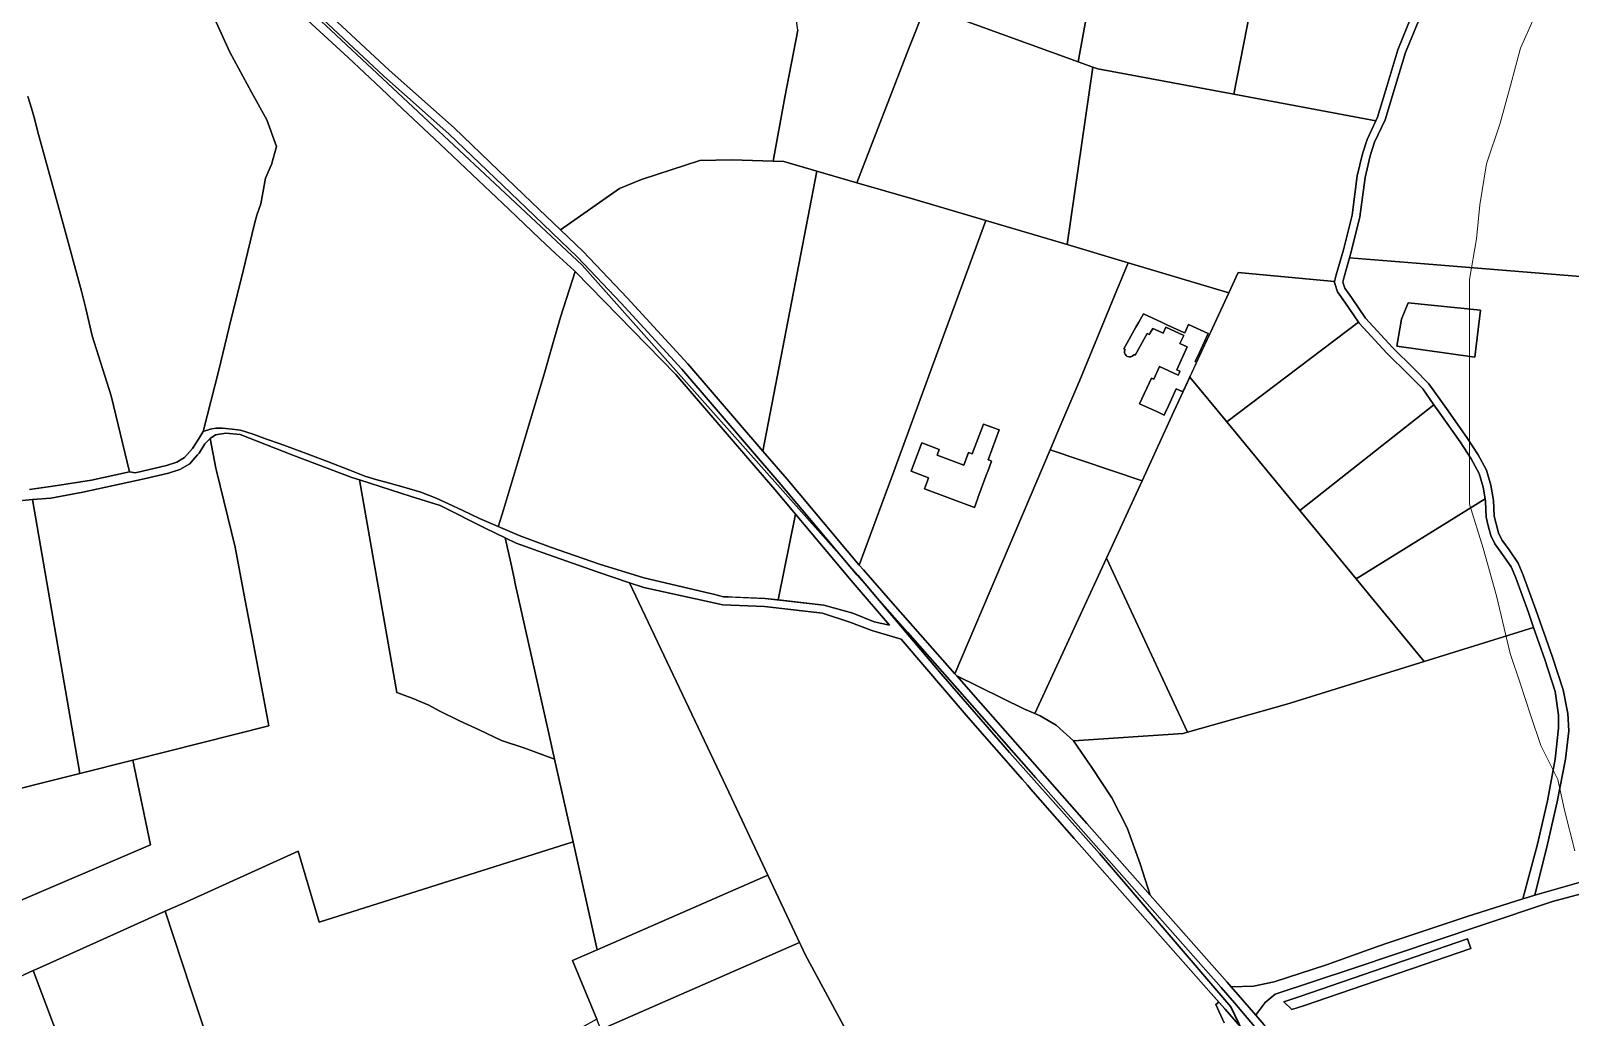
# Model space of a CAD drawing. Header units: metres. Extents: x 3 to 1027712, y 40 to 4430649.
# Drawn here: x 506501 to 507076, y 4410234 to 4410603 of the extents above; entities that cross this region are included whole.
import ezdxf

# ---------------------------------------------------------------- set-up
doc = ezdxf.new("R2010")
doc.units = ezdxf.units.M
doc.header["$MEASUREMENT"] = 0
doc.layers.add('A.ES.SDGC.CP.07003.cadastralparcel — CadastralParcel', color=1, linetype='Continuous')
doc.layers.add('Carreteras_5_km', color=2, linetype='Continuous', lineweight=30)
doc.layers.add('Habitats_5_km', color=7, linetype='Continuous', lineweight=9, true_color=0xbefad2)

msp = doc.modelspace()

# ---------------------------------------------------------------- linework, layer by layer
at = {"layer": 'A.ES.SDGC.CP.07003.cadastralparcel — CadastralParcel', "color": 7, "linetype": 'Continuous', "flags": 128}
for points in [[(506892.08, 4410591.63), (506834.93, 4410612.35), (506847.93, 4410645.29), (506868.23, 4410642.9), (506887.17, 4410685.28), (506918.91, 4410756.29), (506936.23, 4410744.63), (506950.67, 4410736.07), (506952.39, 4410735.37), (506954.1, 4410734.67), (506956.53, 4410733.67), (506930.26, 4410673.66), (506921.95, 4410654.67), (506909.42, 4410626.03), (506903.72, 4410626.92), (506900.26, 4410625.19), (506900.19, 4410625.08), (506898.32, 4410622.42), (506896.31, 4410614.95), (506892.08, 4410591.63)], [(506782.45, 4410578.46), (506787.24, 4410603.43), (506785.85, 4410613.11), (506782.27, 4410621.04), (506772.66, 4410633.75), (506771.63, 4410642.28), (506775.53, 4410648.71), (506782.25, 4410656.97), (506782.96, 4410657.85), (506830.25, 4410716.05), (506864.52, 4410687.31), (506847.93, 4410645.29), (506834.93, 4410612.35), (506828.84, 4410596.91), (506809.32, 4410546.43), (506794.37, 4410550.74), (506781.99, 4410554.31), (506778.06, 4410554.44), (506782.45, 4410578.46)], [(507003.31, 4410569.56), (506950.26, 4410579.47), (506957.73, 4410617.82), (506961.57, 4410640.19), (507022.9, 4410623.58), (507016.95, 4410609.25), (507011.57, 4410596.05), (507007.41, 4410582.36), (507003.96, 4410570.95), (507003.31, 4410569.56)], [(506897.53, 4410589.65), (506892.08, 4410591.63), (506896.31, 4410614.95), (506898.32, 4410622.42), (506900.19, 4410625.08), (506900.26, 4410625.19), (506903.72, 4410626.92), (506909.42, 4410626.03), (506921.35, 4410624.15), (506957.73, 4410617.82), (506950.26, 4410579.47), (506899.39, 4410588.98), (506897.53, 4410589.65)], [(506830.98, 4410540.19), (506809.32, 4410546.43), (506828.84, 4410596.91), (506834.93, 4410612.35), (506892.08, 4410591.63), (506897.53, 4410589.65), (506887.94, 4410523.26), (506857.52, 4410532.3), (506830.98, 4410540.19)], [(506910.68, 4410516.5), (506887.94, 4410523.26), (506897.53, 4410589.65), (506899.39, 4410588.98), (506950.26, 4410579.47), (507003.31, 4410569.56), (507000.05, 4410562.63), (506998.33, 4410557.25), (506996.38, 4410548.94), (506994.42, 4410534.27), (506991.24, 4410521.31), (506988.55, 4410512.02), (506987.93, 4410509.54), (506951.84, 4410512.91), (506948.34, 4410505.31), (506910.68, 4410516.5)], [(506707.02, 4410520.67), (506698.48, 4410528.85), (506720.59, 4410544.2), (506728.83, 4410547.63), (506729.16, 4410547.77), (506750.61, 4410554.73), (506762.56, 4410554.95), (506778.06, 4410554.44), (506781.99, 4410554.31), (506794.37, 4410550.74), (506774.17, 4410446.1), (506746.17, 4410478.74), (506723.4, 4410503.41), (506707.02, 4410520.67)], [(506783.21, 4410435.56), (506774.17, 4410446.1), (506794.37, 4410550.74), (506809.32, 4410546.43), (506830.98, 4410540.19), (506857.52, 4410532.3), (506837.56, 4410477.9), (506821.71, 4410434.72), (506820.73, 4410432.05), (506810.23, 4410403.45), (506783.21, 4410435.56)], [(506811.76, 4410401.63), (506810.23, 4410403.45), (506820.73, 4410432.05), (506821.71, 4410434.72), (506837.56, 4410477.9), (506857.52, 4410532.3), (506887.94, 4410523.26), (506910.68, 4410516.5), (506906.5, 4410506.3), (506892.71, 4410472.65), (506885.25, 4410455.12), (506881.61, 4410446.56), (506846, 4410362.81), (506821.95, 4410390.08), (506811.76, 4410401.63)], [(506921.94, 4410490.99), (506923.76, 4410490.16), (506924.8, 4410492.43), (506931.5, 4410489.35), (506930.1, 4410486.31), (506932.83, 4410485.06), (506928.89, 4410476.47), (506930.07, 4410475.93), (506929.75, 4410475.25), (506929.42, 4410474.53), (506922.48, 4410477.72), (506920.3, 4410472.97), (506919.4, 4410473.38), (506915, 4410463.8), (506921.75, 4410460.7), (506924.2, 4410459.57), (506924.58, 4410460.39), (506925.78, 4410463), (506928.72, 4410469.4), (506931.17, 4410468.27), (506933.24, 4410472.78), (506933.88, 4410474.18), (506933.97, 4410474.14), (506933.81, 4410473.77), (506927.87, 4410460.89), (506915.94, 4410434.99), (506881.61, 4410446.56), (506885.25, 4410455.12), (506892.71, 4410472.65), (506906.5, 4410506.3), (506910.68, 4410516.5), (506948.34, 4410505.31), (506942.22, 4410492.02), (506936.34, 4410479.27), (506935.79, 4410479.52), (506937.37, 4410482.97), (506940.61, 4410490.02), (506933.34, 4410493.36), (506931.92, 4410490.26), (506931.58, 4410490.42), (506925.22, 4410493.34), (506923.4, 4410494.17), (506916.41, 4410497.38), (506914.69, 4410494.32), (506913.64, 4410492.46), (506909.08, 4410484.37), (506909.56, 4410484.1), (506909.36, 4410483.51), (506909.36, 4410482.88), (506909.57, 4410482.29), (506909.94, 4410481.8), (506910.22, 4410481.58), (506910.46, 4410481.45), (506911.06, 4410481.28), (506911.68, 4410481.32), (506912.26, 4410481.55), (506912.74, 4410481.95), (506912.92, 4410482.21), (506913.35, 4410481.97), (506917.9, 4410490.05), (506918.65, 4410489.63), (506919, 4410490.25), (506919.94, 4410491.91), (506921.94, 4410490.99)], [(506741.68, 4410474.75), (506772.29, 4410439.07), (506778.64, 4410431.67), (506786.33, 4410422.53), (506779.93, 4410390.43), (506775.03, 4410391), (506762.79, 4410391.51), (506761.21, 4410391.57), (506759.47, 4410391.64), (506755.7, 4410392.54), (506754.6, 4410392.8), (506729.74, 4410398.71), (506713.12, 4410403.82), (506694.79, 4410410.21), (506683.06, 4410414.47), (506675.2, 4410417.88), (506675.3, 4410418.2), (506677.22, 4410424.12), (506682.46, 4410441.58), (506687.71, 4410459.18), (506692.36, 4410474.87), (506695.55, 4410485.81), (506698.54, 4410496.1), (506703.99, 4410513.26), (506741.68, 4410474.75)], [(506947.56, 4410457.08), (506933.81, 4410473.77), (506942.22, 4410492.02), (506948.34, 4410505.31), (506951.84, 4410512.91), (506987.93, 4410509.54), (506987.81, 4410509.08), (506989.04, 4410505.66), (506991.73, 4410501.75), (506996.88, 4410494.27), (506947.56, 4410457.08)], [(507040.27, 4410481.16), (507011.19, 4410485.31), (507012.97, 4410495.46), (507015.46, 4410501.49), (507042.49, 4410498.75), (507040.27, 4410481.16)], [(507011.19, 4410485.31), (507040.27, 4410481.16), (507042.49, 4410498.75), (507015.46, 4410501.49), (507012.97, 4410495.46), (507011.19, 4410485.31)], [(506923.4, 4410494.17), (506925.22, 4410493.34), (506931.58, 4410490.42), (506931.92, 4410490.26), (506933.34, 4410493.36), (506940.61, 4410490.02), (506937.37, 4410482.97), (506935.79, 4410479.52), (506936.34, 4410479.27), (506933.97, 4410474.14), (506933.88, 4410474.18), (506933.24, 4410472.78), (506931.17, 4410468.27), (506928.72, 4410469.4), (506925.78, 4410463), (506924.58, 4410460.39), (506924.2, 4410459.57), (506921.75, 4410460.7), (506915, 4410463.8), (506919.4, 4410473.38), (506920.3, 4410472.97), (506922.48, 4410477.72), (506929.42, 4410474.53), (506929.75, 4410475.25), (506930.07, 4410475.93), (506928.89, 4410476.47), (506932.83, 4410485.06), (506930.1, 4410486.31), (506931.5, 4410489.35), (506924.8, 4410492.43), (506923.76, 4410490.16), (506921.94, 4410490.99), (506919.94, 4410491.91), (506919, 4410490.25), (506918.65, 4410489.63), (506917.9, 4410490.05), (506913.35, 4410481.97), (506912.92, 4410482.21), (506912.74, 4410481.95), (506912.26, 4410481.55), (506911.68, 4410481.32), (506911.06, 4410481.28), (506910.46, 4410481.45), (506910.22, 4410481.58), (506909.94, 4410481.8), (506909.57, 4410482.29), (506909.36, 4410482.88), (506909.36, 4410483.51), (506909.56, 4410484.1), (506909.08, 4410484.37), (506913.64, 4410492.46), (506914.69, 4410494.32), (506916.41, 4410497.38), (506923.4, 4410494.17)], [(506974.89, 4410423.93), (506947.56, 4410457.08), (506996.88, 4410494.27), (506997.1, 4410493.92), (507007.42, 4410482.75), (507015.5, 4410474.68), (507020.88, 4410469.3), (507025.05, 4410463.37), (506974.89, 4410423.93)], [(506932.94, 4410340.94), (506902.6, 4410406.04), (506915.94, 4410434.99), (506927.87, 4410460.89), (506933.81, 4410473.77), (506947.56, 4410457.08), (506974.89, 4410423.93), (506995.98, 4410398.33), (507021.42, 4410367.46), (506979.25, 4410354.37), (506970.07, 4410351.52), (506932.94, 4410340.94)], [(506995.98, 4410398.33), (506974.89, 4410423.93), (507025.05, 4410463.37), (507027.24, 4410460.25), (507034.83, 4410449.49), (507038.99, 4410443.14), (507041.92, 4410437.76), (507043.39, 4410432.62), (507044.2, 4410428.2), (506995.98, 4410398.33)], [(506856.63, 4410456.17), (506862.53, 4410453.98), (506858.4, 4410442.84), (506858.96, 4410442.63), (506859.68, 4410442.37), (506858.24, 4410438.49), (506857.94, 4410437.68), (506854.58, 4410428.64), (506854.37, 4410428.07), (506853.24, 4410425.02), (506834.58, 4410431.95), (506835.71, 4410435), (506836.12, 4410436.1), (506829.62, 4410438.52), (506830.52, 4410440.95), (506833.55, 4410449.11), (506840.05, 4410446.7), (506839.28, 4410444.61), (506849.36, 4410440.87), (506851.09, 4410445.52), (506852.48, 4410445.01), (506856.63, 4410456.17)], [(506856.63, 4410456.17), (506852.48, 4410445.01), (506851.09, 4410445.52), (506849.36, 4410440.87), (506839.28, 4410444.61), (506840.05, 4410446.7), (506833.55, 4410449.11), (506830.52, 4410440.95), (506829.62, 4410438.52), (506836.12, 4410436.1), (506835.71, 4410435), (506834.58, 4410431.95), (506853.24, 4410425.02), (506854.37, 4410428.07), (506854.58, 4410428.64), (506857.94, 4410437.68), (506858.24, 4410438.49), (506859.68, 4410442.37), (506858.96, 4410442.63), (506858.4, 4410442.84), (506862.53, 4410453.98), (506856.63, 4410456.17)], [(506518.85, 4410325.6), (506501.13, 4410427.97), (506508, 4410428.53), (506519.92, 4410430.7), (506542.91, 4410435.67), (506552.02, 4410437.83), (506556.27, 4410439.25), (506559.95, 4410441.35), (506561.1, 4410442.66), (506562.86, 4410444.68), (506563.42, 4410445.32), (506565.59, 4410448.78), (506567.59, 4410450.85), (506569.74, 4410439.68), (506569.93, 4410438.74), (506576.88, 4410410.12), (506580.51, 4410390.88), (506583.08, 4410377.29), (506589.49, 4410343.36), (506538.63, 4410330.57), (506518.85, 4410325.6)], [(506846.69, 4410362.03), (506846, 4410362.81), (506881.61, 4410446.56), (506915.94, 4410434.99), (506902.6, 4410406.04), (506875.86, 4410348), (506871.96, 4410349.64), (506846.69, 4410362.03)], [(506623.33, 4410435.29), (506642.73, 4410429.07), (506653.59, 4410425.73), (506670.65, 4410417.1), (506677.82, 4410413.66), (506679.92, 4410404.25), (506681.34, 4410397.92), (506681.51, 4410397.14), (506694.16, 4410340.52), (506696.32, 4410330.85), (506685.18, 4410334.99), (506676.45, 4410337.93), (506668.12, 4410341.88), (506660.8, 4410345.28), (506653.15, 4410349.03), (506649.34, 4410351.15), (506643.04, 4410353.68), (506637.38, 4410355.77), (506623.33, 4410435.29)], [(506453.15, 4410331.15), (506422.35, 4410405.16), (506423.93, 4410405.66), (506448.79, 4410415.08), (506467.86, 4410422.49), (506476.31, 4410424.96), (506485.83, 4410426.62), (506497.42, 4410427.67), (506501.13, 4410427.97), (506518.85, 4410325.6), (506482.4, 4410316.44), (506447.6, 4410307.68), (506448.93, 4410313.31), (506453.15, 4410331.15)], [(507021.42, 4410367.46), (506995.98, 4410398.33), (507044.2, 4410428.2), (507044.37, 4410427.24), (507044.62, 4410421.38), (507045.35, 4410418.2), (507046.33, 4410414.53), (507047.8, 4410411.35), (507050.73, 4410407.44), (507053.91, 4410402.79), (507055.63, 4410398.64), (507060.36, 4410385.73), (507062.3, 4410380.16), (507021.42, 4410367.46)], [(506786.33, 4410422.53), (506807.22, 4410397.72), (506821.51, 4410380.99), (506815.74, 4410382.27), (506807.86, 4410385.46), (506796.99, 4410388.44), (506779.93, 4410390.43), (506786.33, 4410422.53)], [(506677.82, 4410413.66), (506681.9, 4410411.7), (506693.78, 4410407.38), (506712.18, 4410400.97), (506724.26, 4410396.87), (506760.4, 4410320.74), (506776.02, 4410287.51), (506712.23, 4410259.63), (506703.21, 4410300.02), (506696.32, 4410330.85), (506694.16, 4410340.52), (506681.51, 4410397.14), (506681.34, 4410397.92), (506679.92, 4410404.25), (506677.82, 4410413.66)], [(506877.9, 4410347.15), (506875.86, 4410348), (506902.6, 4410406.04), (506932.94, 4410340.94), (506931.29, 4410340.47), (506890.35, 4410337.7), (506883.82, 4410343.64), (506877.9, 4410347.15)], [(506897.2, 4410327.83), (506890.35, 4410337.7), (506931.29, 4410340.47), (506932.94, 4410340.94), (506970.07, 4410351.52), (506979.25, 4410354.37), (507021.42, 4410367.46), (507062.3, 4410380.16), (507066.48, 4410368.13), (507070.4, 4410356.15), (507071.62, 4410347.34), (507071.62, 4410342.45), (507070.4, 4410330.96), (507067.46, 4410315.31), (507063.79, 4410299.17), (507058.29, 4410278.66), (507037.49, 4410272.14), (507007.92, 4410262.23), (507004, 4410260.92), (506984.89, 4410254.03), (506965.27, 4410247.67), (506957.59, 4410246.1), (506949.21, 4410245.84), (506947.75, 4410247.52), (506918.94, 4410280.12), (506915.26, 4410291.75), (506910.35, 4410305.29), (506904.66, 4410316.42), (506897.2, 4410327.83)], [(506846.69, 4410362.03), (506871.96, 4410349.64), (506875.86, 4410348), (506877.9, 4410347.15), (506883.82, 4410343.64), (506890.35, 4410337.7), (506897.2, 4410327.83), (506904.66, 4410316.42), (506910.35, 4410305.29), (506915.26, 4410291.75), (506918.94, 4410280.12), (506895.28, 4410306.89), (506855.54, 4410352), (506846.69, 4410362.03)], [(506487.1, 4410274.03), (506482.4, 4410316.44), (506518.85, 4410325.6), (506538.63, 4410330.57), (506545.3, 4410298.89), (506491.44, 4410275.78), (506487.1, 4410274.03)], [(506560.39, 4410244.95), (506550.77, 4410274.05), (506557.3, 4410276.99), (506600.49, 4410296.49), (506608.25, 4410269.99), (506703.21, 4410300.02), (506712.23, 4410259.63), (506703.01, 4410255.6), (506712.08, 4410233.65), (506682.87, 4410217.53), (506672.02, 4410211.54), (506676.11, 4410201.96), (506638.95, 4410187.3), (506636.16, 4410186.19), (506634.23, 4410185.43), (506626.15, 4410214.58), (506622.42, 4410228.04), (506621.38, 4410227.67), (506587.94, 4410215.88), (506571.87, 4410210.22), (506560.39, 4410244.95)], [(506712.08, 4410233.65), (506703.01, 4410255.6), (506712.23, 4410259.63), (506776.02, 4410287.51), (506787.07, 4410264.03), (506787.86, 4410262.35), (506713.63, 4410229.88), (506712.08, 4410233.65)], [(506524.14, 4410191.33), (506501.37, 4410251.84), (506502.63, 4410252.42), (506525.12, 4410262.52), (506550.77, 4410274.05), (506560.39, 4410244.95), (506571.87, 4410210.22), (506566.26, 4410208.25), (506554.98, 4410203.71), (506524.14, 4410191.33)], [(506728.33, 4410194.29), (506713.63, 4410229.88), (506787.86, 4410262.35), (506788.45, 4410261.1), (506789.97, 4410257.86), (506807.85, 4410224.88), (506818.61, 4410204.55), (506757.66, 4410172.66), (506744.06, 4410165.54), (506739.76, 4410163.29), (506733.39, 4410180.54), (506728.33, 4410194.29)], [(506974.9, 4410242.24), (507037.56, 4410263.68), (507038.78, 4410260.15), (506976.63, 4410238.86), (506971.94, 4410237.26), (506968.99, 4410240.21), (506974.9, 4410242.24)], [(506974.9, 4410242.24), (506968.99, 4410240.21), (506971.94, 4410237.26), (506976.63, 4410238.86), (507038.78, 4410260.15), (507037.56, 4410263.68), (506974.9, 4410242.24)], [(506556.46, 4410107.17), (506548.37, 4410127.79), (506543.91, 4410139.16), (506452.92, 4410087.17), (506428.53, 4410126.55), (506423.82, 4410132.38), (506422.71, 4410138.2), (506422.16, 4410145.68), (506423.54, 4410152.89), (506429.92, 4410163.14), (506431.98, 4410166.44), (506436.85, 4410174.23), (506444.32, 4410186.75), (506445.89, 4410189.96), (506449.83, 4410209.63), (506452.6, 4410229.49), (506497.89, 4410250.25), (506501.37, 4410251.84), (506524.14, 4410191.33), (506554.98, 4410203.71), (506584.6, 4410118.89), (506556.46, 4410107.17)]]:
    msp.add_lwpolyline(points, close=True, dxfattribs=at)
for points in [[(506561.35, 4410625.11), (506574.89, 4410595.19), (506583.02, 4410580.33), (506588.71, 4410569.93), (506592.4, 4410560.01), (506590.44, 4410553.27), (506588.21, 4410548.14), (506586.44, 4410538.58), (506584.99, 4410534.3), (506584.18, 4410531.02), (506579.09, 4410510.3), (506575.47, 4410495.47), (506570.77, 4410476.3), (506564.9, 4410453.36), (506563.14, 4410450.52), (506563.14, 4410450.52), (506561.01, 4410447.11), (506558.02, 4410443.7), (506555.04, 4410442), (506551.2, 4410440.72), (506542.25, 4410438.59), (506539.56, 4410438.01), (506537.45, 4410438.28), (506530.52, 4410466.79), (506523.5, 4410489.14), (506521.1, 4410499.34), (506519.49, 4410505.93), (506512.56, 4410531.02), (506503.02, 4410565.78), (506501.98, 4410569.96), (506500.71, 4410574.3), (506499.44, 4410578.61)], [(506604.04, 4410607.06), (506619.09, 4410593.2), (506631.36, 4410581.72), (506639.49, 4410574), (506653.37, 4410560.9), (506665.47, 4410549.43), (506679.22, 4410536.55), (506690.81, 4410525.45), (506696.74, 4410519.82), (506703.59, 4410513.62), (506703.99, 4410513.26), (506698.54, 4410496.1), (506695.55, 4410485.81), (506692.36, 4410474.87), (506687.71, 4410459.18), (506682.46, 4410441.58), (506677.22, 4410424.12), (506675.3, 4410418.2), (506675.2, 4410417.88), (506668.28, 4410420.89), (506661.96, 4410423.93), (506656.68, 4410426.36), (506652.08, 4410428.51), (506646.3, 4410430.72), (506639.95, 4410432.58), (506634.59, 4410434.04), (506629.46, 4410435.46), (506625.43, 4410436.74), (506619.77, 4410438.92), (506611.38, 4410442.21), (506604.79, 4410444.63), (506601.89, 4410445.82), (506598.43, 4410447.01), (506593.67, 4410448.78), (506588.64, 4410450.54), (506583.64, 4410452.36), (506578.95, 4410453.86), (506575.74, 4410454.3), (506572.11, 4410454.64), (506569.85, 4410454.62), (506568.19, 4410454.44), (506567.2, 4410454.17), (506566.89, 4410454.09), (506565.72, 4410453.7), (506564.9, 4410453.36), (506570.77, 4410476.3), (506575.47, 4410495.47), (506579.09, 4410510.3), (506584.18, 4410531.02), (506584.99, 4410534.3), (506586.44, 4410538.58), (506588.21, 4410548.14), (506590.44, 4410553.27), (506592.4, 4410560.01), (506588.71, 4410569.93), (506583.02, 4410580.33), (506583.02, 4410580.33), (506574.89, 4410595.19), (506561.35, 4410625.11)], [(507114.1, 4410625.55), (507108.12, 4410562.27), (507111.85, 4410543.46), (507101.27, 4410509.67), (507032.25, 4410515.2), (507032.25, 4410515.2), (507021.47, 4410516.07), (506993.49, 4410518.31), (506994.14, 4410520.53), (506997.37, 4410533.71), (506999.33, 4410548.4), (507001.23, 4410556.45), (507002.85, 4410561.53), (507006.77, 4410569.87), (507010.28, 4410581.49), (507014.4, 4410595.04), (507019.73, 4410608.11)], [(506959.98, 4410228.63), (506950.45, 4410239.76), (506945.49, 4410245.54), (506893.03, 4410304.91), (506876.23, 4410323.98), (506853.29, 4410350.02), (506828.22, 4410378.44), (506809.49, 4410399.67), (506780.92, 4410433.62), (506743.93, 4410476.74), (506721.21, 4410501.36), (506704.89, 4410518.55), (506685.65, 4410537.01), (506656.75, 4410564.73), (506632.46, 4410586.3), (506602.34, 4410614.46)], [(506602.34, 4410614.46), (506632.46, 4410586.3), (506656.75, 4410564.73), (506685.65, 4410537.01), (506704.89, 4410518.55), (506721.21, 4410501.36), (506743.93, 4410476.74), (506780.92, 4410433.62), (506809.49, 4410399.67), (506828.22, 4410378.44), (506853.29, 4410350.02), (506876.23, 4410323.98), (506893.03, 4410304.91), (506945.49, 4410245.54), (506950.45, 4410239.76), (506959.98, 4410228.63)], [(506787.24, 4410603.43), (506782.45, 4410578.46), (506778.06, 4410554.44), (506762.56, 4410554.95), (506750.61, 4410554.73), (506729.16, 4410547.77), (506728.83, 4410547.63), (506720.59, 4410544.2), (506698.48, 4410528.85), (506687.72, 4410539.17), (506675.41, 4410550.99), (506658.79, 4410566.93), (506634.48, 4410588.52), (506604.38, 4410616.66)], [(506604.38, 4410616.66), (506634.48, 4410588.52), (506658.79, 4410566.93), (506675.41, 4410550.99), (506687.72, 4410539.17), (506698.48, 4410528.85), (506707.02, 4410520.67), (506723.4, 4410503.41), (506746.17, 4410478.74), (506774.17, 4410446.1), (506783.21, 4410435.56), (506810.23, 4410403.45), (506811.76, 4410401.63), (506821.95, 4410390.08), (506846, 4410362.81), (506846.69, 4410362.03), (506855.54, 4410352), (506895.28, 4410306.89), (506918.94, 4410280.12), (506947.75, 4410247.52), (506949.21, 4410245.84), (506953.51, 4410240.9), (506958.47, 4410235.21), (506961.5, 4410231.73)], [(506500.02, 4410431.74), (506509.61, 4410433.14), (506523.2, 4410435.17), (506537.45, 4410438.28), (506539.56, 4410438.01), (506542.25, 4410438.59), (506551.2, 4410440.72), (506555.04, 4410442), (506558.02, 4410443.7), (506561.01, 4410447.11), (506563.14, 4410450.52), (506564.9, 4410453.36), (506565.72, 4410453.7), (506566.89, 4410454.09), (506567.2, 4410454.17), (506568.19, 4410454.44), (506569.85, 4410454.62), (506572.11, 4410454.64), (506575.74, 4410454.3), (506578.95, 4410453.86), (506583.64, 4410452.36), (506588.64, 4410450.54), (506593.67, 4410448.78), (506598.43, 4410447.01), (506601.89, 4410445.82), (506604.79, 4410444.63), (506611.38, 4410442.21), (506619.77, 4410438.92), (506625.43, 4410436.74), (506629.46, 4410435.46), (506634.59, 4410434.04), (506639.95, 4410432.58), (506646.3, 4410430.72), (506652.08, 4410428.51), (506656.68, 4410426.36), (506661.96, 4410423.93), (506668.28, 4410420.89), (506675.2, 4410417.88), (506683.06, 4410414.47), (506694.79, 4410410.21), (506713.12, 4410403.82), (506729.74, 4410398.71), (506754.6, 4410392.8), (506755.7, 4410392.54), (506759.47, 4410391.64), (506761.21, 4410391.57), (506775.03, 4410391), (506796.99, 4410388.44), (506807.86, 4410385.46), (506815.74, 4410382.27), (506821.51, 4410380.99), (506807.22, 4410397.72), (506778.64, 4410431.67), (506741.68, 4410474.75), (506741.68, 4410474.75), (506703.99, 4410513.26), (506703.59, 4410513.62), (506696.74, 4410519.82), (506690.81, 4410525.45), (506679.22, 4410536.55), (506665.47, 4410549.43), (506653.37, 4410560.9), (506639.49, 4410574), (506631.36, 4410581.72), (506619.09, 4410593.2), (506604.04, 4410607.06)], [(507019.73, 4410608.11), (507014.4, 4410595.04), (507010.28, 4410581.49), (507006.77, 4410569.87), (507002.85, 4410561.53), (507001.23, 4410556.45), (506999.33, 4410548.4), (506997.37, 4410533.71), (506994.14, 4410520.53), (506993.49, 4410518.31), (506991.44, 4410511.24), (506990.94, 4410509.24), (506991.73, 4410507.04), (506994.2, 4410503.45), (506999.46, 4410495.8), (507009.59, 4410484.83), (507017.61, 4410476.8), (507023.18, 4410471.24), (507029.69, 4410461.98), (507037.31, 4410451.18), (507041.56, 4410444.68), (507044.72, 4410438.9), (507046.32, 4410433.31), (507047.36, 4410427.58), (507047.6, 4410421.78), (507048.26, 4410418.92), (507049.16, 4410415.55), (507050.39, 4410412.9), (507053.17, 4410409.19), (507056.57, 4410404.23), (507058.42, 4410399.72), (507063.19, 4410386.74), (507069.32, 4410369.08), (507073.33, 4410356.82), (507075.12, 4410347.92), (507075.43, 4410341.5), (507074.2, 4410330.87), (507071.15, 4410314.97), (507067.47, 4410299.08), (507062.81, 4410280.01), (507060.74, 4410279.42), (507060.44, 4410279.33), (507058.29, 4410278.66), (507063.79, 4410299.17), (507067.46, 4410315.31), (507070.4, 4410330.96), (507071.62, 4410342.45), (507071.62, 4410347.34), (507070.4, 4410356.15), (507066.48, 4410368.13), (507062.3, 4410380.16), (507060.36, 4410385.73), (507055.63, 4410398.64), (507053.91, 4410402.79), (507050.73, 4410407.44), (507047.8, 4410411.35), (507046.33, 4410414.53), (507045.35, 4410418.2), (507044.62, 4410421.38), (507044.37, 4410427.24), (507044.2, 4410428.2), (507043.39, 4410432.62), (507041.92, 4410437.76), (507038.99, 4410443.14), (507034.83, 4410449.49), (507027.24, 4410460.25), (507025.05, 4410463.37), (507020.88, 4410469.3), (507015.5, 4410474.68), (507007.42, 4410482.75), (506997.1, 4410493.92), (506996.88, 4410494.27), (506991.73, 4410501.75), (506989.04, 4410505.66), (506987.81, 4410509.08), (506987.93, 4410509.54), (506988.55, 4410512.02), (506991.24, 4410521.31), (506994.42, 4410534.27), (506996.38, 4410548.94), (506998.33, 4410557.25), (507000.05, 4410562.63), (507003.31, 4410569.56), (507003.96, 4410570.95), (507007.41, 4410582.36), (507011.57, 4410596.05), (507016.95, 4410609.25)], [(506499.44, 4410578.61), (506500.71, 4410574.3), (506501.98, 4410569.96), (506503.02, 4410565.78), (506512.56, 4410531.02), (506519.49, 4410505.93), (506521.1, 4410499.34), (506523.5, 4410489.14), (506530.52, 4410466.79), (506537.45, 4410438.28), (506523.2, 4410435.17), (506509.61, 4410433.14), (506500.02, 4410431.74)], [(507097.67, 4410289.98), (507062.81, 4410280.01), (507067.47, 4410299.08), (507067.47, 4410299.08), (507071.15, 4410314.97), (507074.2, 4410330.87), (507075.43, 4410341.5), (507075.12, 4410347.92), (507073.33, 4410356.82), (507069.32, 4410369.08), (507063.19, 4410386.74), (507058.42, 4410399.72), (507056.57, 4410404.23), (507053.17, 4410409.19), (507050.39, 4410412.9), (507049.16, 4410415.55), (507048.26, 4410418.92), (507047.6, 4410421.78), (507047.36, 4410427.58), (507046.32, 4410433.31), (507044.72, 4410438.9), (507041.56, 4410444.68), (507037.31, 4410451.18), (507029.69, 4410461.98), (507023.18, 4410471.24), (507017.61, 4410476.8), (507009.59, 4410484.83), (506999.46, 4410495.8), (506994.2, 4410503.45), (506991.73, 4410507.04), (506990.94, 4410509.24), (506991.44, 4410511.24), (506993.49, 4410518.31), (507021.47, 4410516.07), (507032.25, 4410515.2), (507101.27, 4410509.67)], [(506491.44, 4410275.78), (506545.3, 4410298.89), (506538.63, 4410330.57), (506589.49, 4410343.36), (506583.08, 4410377.29), (506580.51, 4410390.88), (506576.88, 4410410.12), (506569.93, 4410438.74), (506569.74, 4410439.68), (506567.59, 4410450.85), (506569.58, 4410452.14), (506573.47, 4410452.82), (506578.83, 4410452.26), (506598.51, 4410444.53), (506620.55, 4410436.19), (506623.33, 4410435.29), (506637.38, 4410355.77), (506643.04, 4410353.68), (506649.34, 4410351.15), (506653.15, 4410349.03), (506660.8, 4410345.28), (506668.12, 4410341.88), (506676.45, 4410337.93), (506685.18, 4410334.99), (506696.32, 4410330.85), (506703.21, 4410300.02), (506608.25, 4410269.99), (506600.49, 4410296.49), (506557.3, 4410276.99), (506550.77, 4410274.05), (506525.12, 4410262.52), (506502.63, 4410252.42), (506501.37, 4410251.84), (506497.89, 4410250.25)], [(506962.59, 4410219.49), (506946.97, 4410237.4), (506941.8, 4410243.32), (506890.5, 4410301.28), (506875.12, 4410318.88), (506873.08, 4410321.22), (506871.29, 4410323.26), (506850.98, 4410346.5), (506825.93, 4410375.81), (506825.93, 4410375.81), (506814.96, 4410378.98), (506806.72, 4410382.1), (506796.41, 4410385.49), (506774.73, 4410388.01), (506759.26, 4410388.66), (506729.63, 4410395.04), (506724.26, 4410396.87), (506712.18, 4410400.97), (506693.78, 4410407.38), (506681.9, 4410411.7), (506677.82, 4410413.66), (506670.65, 4410417.1), (506653.59, 4410425.73), (506642.73, 4410429.07), (506623.33, 4410435.29), (506620.55, 4410436.19), (506598.51, 4410444.53), (506578.83, 4410452.26), (506573.47, 4410452.82), (506569.58, 4410452.14), (506567.59, 4410450.85), (506565.59, 4410448.78), (506563.42, 4410445.32), (506562.86, 4410444.68), (506561.1, 4410442.66), (506559.95, 4410441.35), (506556.27, 4410439.25), (506552.02, 4410437.83), (506542.91, 4410435.67), (506519.92, 4410430.7), (506508, 4410428.53), (506501.13, 4410427.97), (506497.42, 4410427.67)], [(506807.85, 4410224.88), (506789.97, 4410257.86), (506788.45, 4410261.1), (506787.86, 4410262.35), (506787.07, 4410264.03), (506776.02, 4410287.51), (506760.4, 4410320.74), (506724.26, 4410396.87), (506729.63, 4410395.04), (506759.26, 4410388.66), (506774.73, 4410388.01), (506796.41, 4410385.49), (506806.72, 4410382.1), (506814.96, 4410378.98), (506825.93, 4410375.81), (506850.98, 4410346.5), (506871.29, 4410323.26), (506873.08, 4410321.22), (506875.12, 4410318.88), (506890.5, 4410301.28), (506941.8, 4410243.32), (506944.66, 4410240.06), (506943.57, 4410239.22), (506946.59, 4410232.38)], [(507098.79, 4410285.53), (507069.33, 4410277.69), (507042.19, 4410268.65), (506995.08, 4410252.75), (506965.75, 4410243.09), (506962.01, 4410239.97), (506959.37, 4410236.41), (506958.47, 4410235.21), (506953.51, 4410240.9), (506953.51, 4410240.9), (506949.21, 4410245.84), (506957.59, 4410246.1), (506965.27, 4410247.67), (506984.89, 4410254.03), (507004, 4410260.92), (507007.92, 4410262.23), (507037.49, 4410272.14), (507058.29, 4410278.66), (507060.44, 4410279.33), (507060.74, 4410279.42), (507062.81, 4410280.01), (507097.67, 4410289.98)], [(507080.01, 4410219.87), (507059.51, 4410209.1), (507055.52, 4410206.15), (507044.98, 4410200.88), (507016.84, 4410188.87), (507002.15, 4410185.07), (507002.15, 4410185.07), (506988.18, 4410201.1), (506982.73, 4410207.36), (506961.5, 4410231.73), (506958.47, 4410235.21), (506959.37, 4410236.41), (506962.01, 4410239.97), (506965.75, 4410243.09), (506995.08, 4410252.75), (507042.19, 4410268.65), (507069.33, 4410277.69), (507098.79, 4410285.53)], [(506946.59, 4410232.38), (506943.57, 4410239.22), (506944.66, 4410240.06), (506946.97, 4410237.4), (506962.59, 4410219.49)]]:
    msp.add_lwpolyline(points, dxfattribs=at)
at = {"layer": 'Carreteras_5_km'}
for p, q in [((506809.66, 4410399.73, 17.39), (506827.71, 4410378.24, 17.86)), ((506827.71, 4410378.24, 17.86), (506840.89, 4410362.78, 18.18)), ((506840.89, 4410362.78, 18.18), (506866.42, 4410333.43, 18.69)), ((506866.42, 4410333.43, 18.69), (506875.58, 4410323.11, 18.98)), ((506875.58, 4410323.11, 18.98), (506900.07, 4410295.66, 19.84)), ((506900.07, 4410295.66, 19.84), (506949.08, 4410238.3, 21.92))]:
    msp.add_line(p, q, dxfattribs=at)
for points in [[(506541.95, 4410669.72, 12.38), (506706.65, 4410515.65, 15.17), (506809.66, 4410399.73, 17.39)], [(506949.08, 4410238.3, 21.92), (506953.64, 4410228.97, 22.21), (506955.97, 4410219.87, 22.53), (506956.07, 4410185.5, 24.23)]]:
    msp.add_polyline3d(points, dxfattribs=at)
at = {"layer": 'Habitats_5_km'}
msp.add_lwpolyline([(507077.72, 4410296.63), (507073.9, 4410311.88), (507071.36, 4410323.32), (507065.01, 4410336.03), (507061.2, 4410347.47), (507057.39, 4410358.91), (507053.57, 4410370.35), (507048.49, 4410391.96), (507043.41, 4410409.76), (507038.33, 4410426.29), (507038.33, 4410440.28), (507038.34, 4410456.81), (507038.34, 4410472.07), (507038.35, 4410488.6), (507038.35, 4410500.05), (507038.36, 4410510.22), (507040.91, 4410525.49), (507042.18, 4410538.21), (507044.73, 4410553.47), (507049.82, 4410568.74), (507053.64, 4410582.74), (507057.46, 4410596.73), (507062.55, 4410608.18)], dxfattribs=at)

doc.saveas('drawing.dxf')
